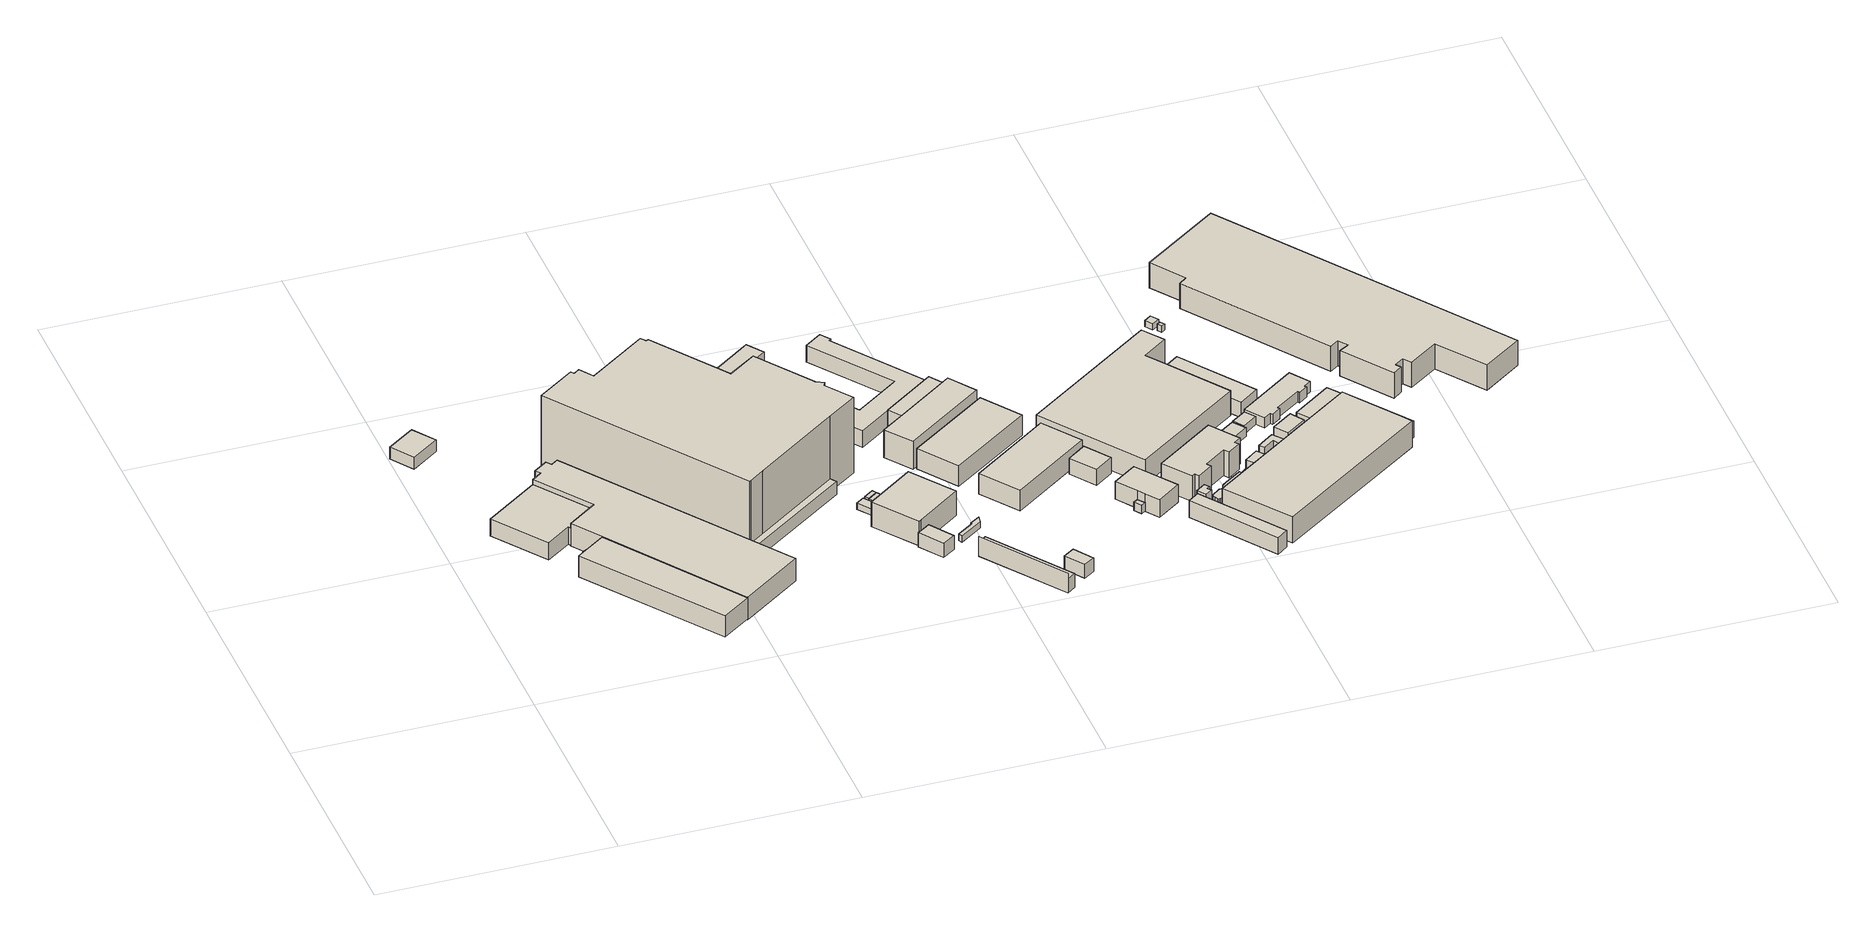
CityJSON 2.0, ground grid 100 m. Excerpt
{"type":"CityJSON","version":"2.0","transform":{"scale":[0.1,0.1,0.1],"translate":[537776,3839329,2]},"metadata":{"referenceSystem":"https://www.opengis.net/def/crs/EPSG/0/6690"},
"CityObjects":{
"building1":{"type":"Building","attributes":{"計測周辺長":52.24,"1/2500図郭":34,"区名":"西淀川区","町丁目名称":"中島２丁目","街区番号":10,"class":"3003","usage":"441","measuredHeight":5.6,"storeysAboveGround":1,"BuildingDetailAttribute.buildingRoofEdgeArea":168.55,"BuildingDetailAttribute.buildingStructureType":"610","BuildingDetailAttribute.buildingStructureOrgType":"2","BuildingDetailAttribute.detailedUsage":"1424","BuildingDetailAttribute.specifiedBuildingCoverageRate":0.6,"BuildingDetailAttribute.surveyYear":2017,"BuildingHighTideRiskAttribute.description":"1","BuildingHighTideRiskAttribute.rank":"2","BuildingHighTideRiskAttribute.depth":2.64,"BuildingIDAttribute.prefecture":"27","BuildingIDAttribute.city":"27113"},"geometry":[{"type":"Solid","lod":"1","boundaries":[[[[0,1,2,3]],[[2,4,5,3]],[[1,6,4,2]],[[0,7,6,1]],[[3,5,7,0]],[[4,6,7,5]]]]}]},
"building2":{"type":"Building","attributes":{"計測周辺長":345.41,"1/2500図郭":34,"区名":"西淀川区","町丁目名称":"中島２丁目","街区番号":10,"class":"3001","usage":"441","measuredHeight":8.1,"storeysAboveGround":1,"BuildingDetailAttribute.buildingRoofEdgeArea":4432.75,"BuildingDetailAttribute.buildingStructureType":"610","BuildingDetailAttribute.buildingStructureOrgType":"2","BuildingDetailAttribute.detailedUsage":"1510","BuildingDetailAttribute.specifiedBuildingCoverageRate":0.6,"BuildingDetailAttribute.surveyYear":2017,"BuildingHighTideRiskAttribute.description":"1","BuildingHighTideRiskAttribute.rank":"2","BuildingHighTideRiskAttribute.depth":2.46,"BuildingIDAttribute.prefecture":"27","BuildingIDAttribute.city":"27113"},"geometry":[{"type":"Solid","lod":"1","boundaries":[[[[8,9,10,11,12,13]],[[12,14,15,13]],[[11,16,14,12]],[[10,17,16,11]],[[9,18,17,10]],[[8,19,18,9]],[[13,15,19,8]],[[14,16,17,18,19,15]]]]}]},
"building3":{"type":"Building","attributes":{"class":"3001","BuildingDetailAttribute.specifiedBuildingCoverageRate":0.6,"BuildingDetailAttribute.surveyYear":2017,"BuildingHighTideRiskAttribute.description":"1","BuildingHighTideRiskAttribute.rank":"2","BuildingHighTideRiskAttribute.depth":2.39,"BuildingIDAttribute.prefecture":"27","BuildingIDAttribute.city":"27113"},"geometry":[{"type":"Solid","lod":"1","boundaries":[[[[20,21,22,23]],[[22,24,25,23]],[[21,26,24,22]],[[20,27,26,21]],[[23,25,27,20]],[[24,26,27,25]]]]}]},
"building4":{"type":"Building","attributes":{"計測周辺長":100.95,"1/2500図郭":34,"区名":"西淀川区","町丁目名称":"中島２丁目","街区番号":10,"class":"3001","usage":"441","measuredHeight":10,"storeysAboveGround":2,"BuildingDetailAttribute.buildingRoofEdgeArea":546.56,"BuildingDetailAttribute.buildingStructureType":"610","BuildingDetailAttribute.buildingStructureOrgType":"2","BuildingDetailAttribute.detailedUsage":"1510","BuildingDetailAttribute.specifiedBuildingCoverageRate":0.6,"BuildingDetailAttribute.surveyYear":2017,"BuildingHighTideRiskAttribute.description":"1","BuildingHighTideRiskAttribute.rank":"2","BuildingHighTideRiskAttribute.depth":2.23,"BuildingIDAttribute.prefecture":"27","BuildingIDAttribute.city":"27113"},"geometry":[{"type":"Solid","lod":"1","boundaries":[[[[28,29,30,31]],[[30,32,33,31]],[[29,34,32,30]],[[28,35,34,29]],[[31,33,35,28]],[[32,34,35,33]]]]}]},
"building5":{"type":"Building","attributes":{"計測周辺長":345.41,"1/2500図郭":34,"区名":"西淀川区","町丁目名称":"中島２丁目","街区番号":10,"class":"3001","usage":"441","measuredHeight":10.6,"storeysAboveGround":1,"BuildingDetailAttribute.buildingRoofEdgeArea":4432.75,"BuildingDetailAttribute.buildingStructureType":"610","BuildingDetailAttribute.buildingStructureOrgType":"2","BuildingDetailAttribute.detailedUsage":"1510","BuildingDetailAttribute.specifiedBuildingCoverageRate":0.6,"BuildingDetailAttribute.surveyYear":2017,"BuildingHighTideRiskAttribute.description":"1","BuildingHighTideRiskAttribute.rank":"2","BuildingHighTideRiskAttribute.depth":2.6,"BuildingIDAttribute.prefecture":"27","BuildingIDAttribute.city":"27113"},"geometry":[{"type":"Solid","lod":"1","boundaries":[[[[36,37,38,39,40,41,42,43,44,45,46]],[[45,47,48,46]],[[44,49,47,45]],[[43,50,49,44]],[[42,51,50,43]],[[41,52,51,42]],[[40,53,52,41]],[[39,54,53,40]],[[38,55,54,39]],[[37,56,55,38]],[[36,57,56,37]],[[46,48,57,36]],[[47,49,50,51,52,53,54,55,56,57,48]]]]}]},
"building6":{"type":"Building","attributes":{"計測周辺長":338.58,"1/2500図郭":34,"区名":"西淀川区","町丁目名称":"中島２丁目","街区番号":10,"class":"3002","usage":"441","measuredHeight":35.9,"storeysAboveGround":3,"BuildingDetailAttribute.buildingRoofEdgeArea":5831.66,"BuildingDetailAttribute.buildingStructureType":"603","BuildingDetailAttribute.buildingStructureOrgType":"3","BuildingDetailAttribute.detailedUsage":"1510","BuildingDetailAttribute.specifiedBuildingCoverageRate":0.6,"BuildingDetailAttribute.surveyYear":2017,"BuildingHighTideRiskAttribute.description":"1","BuildingHighTideRiskAttribute.rank":"2","BuildingHighTideRiskAttribute.depth":2.95,"BuildingIDAttribute.prefecture":"27","BuildingIDAttribute.city":"27113"},"geometry":[{"type":"Solid","lod":"1","boundaries":[[[[58,59,60,61,62,63,64,65,66,67,68,69,70,71,72,73,74,75]],[[74,76,77,75]],[[73,78,76,74]],[[72,79,78,73]],[[71,80,79,72]],[[70,81,80,71]],[[69,82,81,70]],[[68,83,82,69]],[[67,84,83,68]],[[66,85,84,67]],[[65,86,85,66]],[[64,87,86,65]],[[63,88,87,64]],[[62,89,88,63]],[[61,90,89,62]],[[60,91,90,61]],[[59,92,91,60]],[[58,93,92,59]],[[75,77,93,58]],[[76,78,79,80,81,82,83,84,85,86,87,88,89,90,91,92,93,77]]]]}]},
"building7":{"type":"Building","attributes":{"計測周辺長":111.95,"1/2500図郭":34,"区名":"西淀川区","町丁目名称":"中島２丁目","街区番号":10,"class":"3003","usage":"441","measuredHeight":6.1,"storeysAboveGround":1,"BuildingDetailAttribute.buildingRoofEdgeArea":170.63,"BuildingDetailAttribute.buildingStructureType":"610","BuildingDetailAttribute.buildingStructureOrgType":"2","BuildingDetailAttribute.detailedUsage":"1510","BuildingDetailAttribute.specifiedBuildingCoverageRate":0.6,"BuildingDetailAttribute.surveyYear":2017,"BuildingHighTideRiskAttribute.description":"1","BuildingHighTideRiskAttribute.rank":"2","BuildingHighTideRiskAttribute.depth":2.89,"BuildingIDAttribute.prefecture":"27","BuildingIDAttribute.city":"27113"},"geometry":[{"type":"Solid","lod":"1","boundaries":[[[[94,95,96,97,98]],[[97,99,100,98]],[[96,101,99,97]],[[95,102,101,96]],[[94,103,102,95]],[[98,100,103,94]],[[99,101,102,103,100]]]]}]},
"building8":{"type":"Building","attributes":{"class":"3003","BuildingDetailAttribute.specifiedBuildingCoverageRate":0.6,"BuildingDetailAttribute.surveyYear":2017,"BuildingHighTideRiskAttribute.description":"1","BuildingHighTideRiskAttribute.rank":"2","BuildingHighTideRiskAttribute.depth":2.86,"BuildingIDAttribute.prefecture":"27","BuildingIDAttribute.city":"27113"},"geometry":[{"type":"Solid","lod":"1","boundaries":[[[[104,105,106,107]],[[106,108,109,107]],[[105,110,108,106]],[[104,111,110,105]],[[107,109,111,104]],[[108,110,111,109]]]]}]},
"building9":{"type":"Building","attributes":{"class":"3003","BuildingDetailAttribute.specifiedBuildingCoverageRate":0.6,"BuildingDetailAttribute.surveyYear":2017,"BuildingHighTideRiskAttribute.description":"1","BuildingHighTideRiskAttribute.rank":"2","BuildingHighTideRiskAttribute.depth":2.85,"BuildingIDAttribute.prefecture":"27","BuildingIDAttribute.city":"27113"},"geometry":[{"type":"Solid","lod":"1","boundaries":[[[[112,113,114,115]],[[114,116,117,115]],[[113,118,116,114]],[[112,119,118,113]],[[115,117,119,112]],[[116,118,119,117]]]]}]},
"building10":{"type":"Building","attributes":{"計測周辺長":21.54,"1/2500図郭":34,"区名":"西淀川区","町丁目名称":"中島２丁目","街区番号":10,"class":"3001","usage":"441","storeysAboveGround":1,"BuildingDetailAttribute.buildingRoofEdgeArea":29,"BuildingDetailAttribute.buildingStructureType":"610","BuildingDetailAttribute.buildingStructureOrgType":"2","BuildingDetailAttribute.detailedUsage":"1520","BuildingDetailAttribute.specifiedBuildingCoverageRate":0.6,"BuildingDetailAttribute.surveyYear":2017,"BuildingHighTideRiskAttribute.description":"1","BuildingHighTideRiskAttribute.rank":"2","BuildingHighTideRiskAttribute.depth":2.63,"BuildingIDAttribute.prefecture":"27","BuildingIDAttribute.city":"27113"},"geometry":[{"type":"Solid","lod":"1","boundaries":[[[[120,121,122,123]],[[122,124,125,123]],[[121,126,124,122]],[[120,127,126,121]],[[123,125,127,120]],[[124,126,127,125]]]]}]},
"building11":{"type":"Building","attributes":{"計測周辺長":38.01,"1/2500図郭":34,"区名":"西淀川区","町丁目名称":"中島２丁目","街区番号":10,"class":"3001","usage":"401","measuredHeight":6.7,"storeysAboveGround":2,"BuildingDetailAttribute.buildingRoofEdgeArea":82.79,"BuildingDetailAttribute.buildingStructureType":"610","BuildingDetailAttribute.buildingStructureOrgType":"2","BuildingDetailAttribute.detailedUsage":"1310","BuildingDetailAttribute.specifiedBuildingCoverageRate":0.6,"BuildingDetailAttribute.surveyYear":2017,"BuildingHighTideRiskAttribute.description":"1","BuildingHighTideRiskAttribute.rank":"2","BuildingHighTideRiskAttribute.depth":2.64,"BuildingIDAttribute.prefecture":"27","BuildingIDAttribute.city":"27113"},"geometry":[{"type":"Solid","lod":"1","boundaries":[[[[128,129,130,131,132,133]],[[132,134,135,133]],[[131,136,134,132]],[[130,137,136,131]],[[129,138,137,130]],[[128,139,138,129]],[[133,135,139,128]],[[134,136,137,138,139,135]]]]}]},
"building12":{"type":"Building","attributes":{"計測周辺長":95.11,"1/2500図郭":34,"区名":"西淀川区","町丁目名称":"中島２丁目","街区番号":10,"class":"3001","usage":"441","measuredHeight":11.7,"storeysAboveGround":1,"BuildingDetailAttribute.buildingRoofEdgeArea":564.58,"BuildingDetailAttribute.buildingStructureType":"610","BuildingDetailAttribute.buildingStructureOrgType":"2","BuildingDetailAttribute.detailedUsage":"1520","BuildingDetailAttribute.specifiedBuildingCoverageRate":0.6,"BuildingDetailAttribute.surveyYear":2017,"BuildingHighTideRiskAttribute.description":"1","BuildingHighTideRiskAttribute.rank":"2","BuildingHighTideRiskAttribute.depth":2.17,"BuildingIDAttribute.prefecture":"27","BuildingIDAttribute.city":"27113"},"geometry":[{"type":"Solid","lod":"1","boundaries":[[[[140,141,142,143,144]],[[143,145,146,144]],[[142,147,145,143]],[[141,148,147,142]],[[140,149,148,141]],[[144,146,149,140]],[[145,147,148,149,146]]]]}]},
"building13":{"type":"Building","attributes":{"計測周辺長":18.36,"1/2500図郭":34,"区名":"西淀川区","町丁目名称":"中島２丁目","街区番号":10,"class":"3001","usage":"441","measuredHeight":3.6,"storeysAboveGround":1,"BuildingDetailAttribute.buildingRoofEdgeArea":20.95,"BuildingDetailAttribute.buildingStructureType":"610","BuildingDetailAttribute.buildingStructureOrgType":"2","BuildingDetailAttribute.detailedUsage":"1510","BuildingDetailAttribute.specifiedBuildingCoverageRate":0.6,"BuildingDetailAttribute.surveyYear":2017,"BuildingHighTideRiskAttribute.description":"1","BuildingHighTideRiskAttribute.rank":"2","BuildingHighTideRiskAttribute.depth":2.78,"BuildingIDAttribute.prefecture":"27","BuildingIDAttribute.city":"27113"},"geometry":[{"type":"Solid","lod":"1","boundaries":[[[[150,151,152,153]],[[152,154,155,153]],[[151,156,154,152]],[[150,157,156,151]],[[153,155,157,150]],[[154,156,157,155]]]]}]},
"building14":{"type":"Building","attributes":{"計測周辺長":31.57,"1/2500図郭":34,"区名":"西淀川区","町丁目名称":"中島２丁目","街区番号":10,"class":"3003","usage":"441","storeysAboveGround":1,"BuildingDetailAttribute.buildingRoofEdgeArea":26.15,"BuildingDetailAttribute.buildingStructureType":"610","BuildingDetailAttribute.buildingStructureOrgType":"2","BuildingDetailAttribute.detailedUsage":"1520","BuildingDetailAttribute.specifiedBuildingCoverageRate":0.6,"BuildingDetailAttribute.surveyYear":2017,"BuildingHighTideRiskAttribute.description":"1","BuildingHighTideRiskAttribute.rank":"2","BuildingHighTideRiskAttribute.depth":2.83,"BuildingIDAttribute.prefecture":"27","BuildingIDAttribute.city":"27113"},"geometry":[{"type":"Solid","lod":"1","boundaries":[[[[158,159,160,161,162,163]],[[162,164,165,163]],[[161,166,164,162]],[[160,167,166,161]],[[159,168,167,160]],[[158,169,168,159]],[[163,165,169,158]],[[164,166,167,168,169,165]]]]}]},
"building15":{"type":"Building","attributes":{"計測周辺長":94.55,"1/2500図郭":34,"区名":"西淀川区","町丁目名称":"中島２丁目","街区番号":10,"class":"3001","usage":"441","measuredHeight":9.3,"storeysAboveGround":1,"BuildingDetailAttribute.buildingRoofEdgeArea":200.39,"BuildingDetailAttribute.buildingStructureType":"610","BuildingDetailAttribute.buildingStructureOrgType":"2","BuildingDetailAttribute.detailedUsage":"1510","BuildingDetailAttribute.specifiedBuildingCoverageRate":0.6,"BuildingDetailAttribute.surveyYear":2017,"BuildingHighTideRiskAttribute.description":"1","BuildingHighTideRiskAttribute.rank":"2","BuildingHighTideRiskAttribute.depth":2.3,"BuildingIDAttribute.prefecture":"27","BuildingIDAttribute.city":"27113"},"geometry":[{"type":"Solid","lod":"1","boundaries":[[[[170,171,172]],[[171,173,174,172]],[[170,175,173,171]],[[172,174,175,170]],[[173,175,174]]]]}]},
"building16":{"type":"Building","attributes":{"計測周辺長":94.55,"1/2500図郭":34,"区名":"西淀川区","町丁目名称":"中島２丁目","街区番号":10,"class":"3003","usage":"441","measuredHeight":6.6,"storeysAboveGround":1,"BuildingDetailAttribute.buildingRoofEdgeArea":200.39,"BuildingDetailAttribute.buildingStructureType":"610","BuildingDetailAttribute.buildingStructureOrgType":"2","BuildingDetailAttribute.detailedUsage":"1510","BuildingDetailAttribute.specifiedBuildingCoverageRate":0.6,"BuildingDetailAttribute.surveyYear":2017,"BuildingHighTideRiskAttribute.description":"1","BuildingHighTideRiskAttribute.rank":"2","BuildingHighTideRiskAttribute.depth":2.27,"BuildingIDAttribute.prefecture":"27","BuildingIDAttribute.city":"27113"},"geometry":[{"type":"Solid","lod":"1","boundaries":[[[[176,177,178,179]],[[178,180,181,179]],[[177,182,180,178]],[[176,183,182,177]],[[179,181,183,176]],[[180,182,183,181]]]]}]},
"building17":{"type":"Building","attributes":{"計測周辺長":318.6,"1/2500図郭":34,"区名":"西淀川区","町丁目名称":"中島２丁目","街区番号":9,"class":"3003","usage":"441","measuredHeight":7.9,"storeysAboveGround":1,"BuildingDetailAttribute.buildingRoofEdgeArea":1391.41,"BuildingDetailAttribute.buildingStructureType":"610","BuildingDetailAttribute.buildingStructureOrgType":"2","BuildingDetailAttribute.detailedUsage":"1520","BuildingDetailAttribute.specifiedBuildingCoverageRate":0.6,"BuildingDetailAttribute.surveyYear":2017,"BuildingHighTideRiskAttribute.description":"1","BuildingHighTideRiskAttribute.rank":"2","BuildingHighTideRiskAttribute.depth":2.85,"BuildingIDAttribute.prefecture":"27","BuildingIDAttribute.city":"27113"},"geometry":[{"type":"Solid","lod":"1","boundaries":[[[[184,185,186,187,188,189,190,191,192,193,194,195]],[[194,196,197,195]],[[193,198,196,194]],[[192,199,198,193]],[[191,200,199,192]],[[190,201,200,191]],[[189,202,201,190]],[[188,203,202,189]],[[187,204,203,188]],[[186,205,204,187]],[[185,206,205,186]],[[184,207,206,185]],[[195,197,207,184]],[[196,198,199,200,201,202,203,204,205,206,207,197]]]]}]},
"building18":{"type":"Building","attributes":{"計測周辺長":31.21,"1/2500図郭":34,"区名":"西淀川区","町丁目名称":"中島２丁目","街区番号":10,"class":"3001","usage":"401","measuredHeight":6.5,"storeysAboveGround":2,"BuildingDetailAttribute.buildingRoofEdgeArea":56.31,"BuildingDetailAttribute.buildingStructureType":"610","BuildingDetailAttribute.buildingStructureOrgType":"2","BuildingDetailAttribute.detailedUsage":"1310","BuildingDetailAttribute.specifiedBuildingCoverageRate":0.6,"BuildingDetailAttribute.surveyYear":2017,"BuildingHighTideRiskAttribute.description":"1","BuildingHighTideRiskAttribute.rank":"2","BuildingHighTideRiskAttribute.depth":2.4,"BuildingIDAttribute.prefecture":"27","BuildingIDAttribute.city":"27113"},"geometry":[{"type":"Solid","lod":"1","boundaries":[[[[208,209,210,211]],[[210,212,213,211]],[[209,214,212,210]],[[208,215,214,209]],[[211,213,215,208]],[[212,214,215,213]]]]}]},
"building19":{"type":"Building","attributes":{"計測周辺長":112.77,"1/2500図郭":34,"区名":"西淀川区","町丁目名称":"中島２丁目","街区番号":9,"class":"3001","usage":"441","measuredHeight":13.2,"storeysAboveGround":1,"BuildingDetailAttribute.buildingRoofEdgeArea":588.56,"BuildingDetailAttribute.buildingStructureType":"610","BuildingDetailAttribute.buildingStructureOrgType":"2","BuildingDetailAttribute.detailedUsage":"1510","BuildingDetailAttribute.specifiedBuildingCoverageRate":0.6,"BuildingDetailAttribute.surveyYear":2017,"BuildingHighTideRiskAttribute.description":"1","BuildingHighTideRiskAttribute.rank":"3","BuildingHighTideRiskAttribute.depth":3.25,"BuildingIDAttribute.prefecture":"27","BuildingIDAttribute.city":"27113"},"geometry":[{"type":"Solid","lod":"1","boundaries":[[[[216,217,218,219,220]],[[219,221,222,220]],[[218,223,221,219]],[[217,224,223,218]],[[216,225,224,217]],[[220,222,225,216]],[[221,223,224,225,222]]]]}]},
"building20":{"type":"Building","attributes":{"計測周辺長":73.37,"1/2500図郭":34,"区名":"西淀川区","町丁目名称":"中島２丁目","街区番号":9,"class":"3001","usage":"441","measuredHeight":9.8,"storeysAboveGround":1,"BuildingDetailAttribute.buildingRoofEdgeArea":251.68,"BuildingDetailAttribute.buildingStructureType":"610","BuildingDetailAttribute.buildingStructureOrgType":"2","BuildingDetailAttribute.detailedUsage":"1424","BuildingDetailAttribute.specifiedBuildingCoverageRate":0.6,"BuildingDetailAttribute.surveyYear":2017,"BuildingHighTideRiskAttribute.description":"1","BuildingHighTideRiskAttribute.rank":"2","BuildingHighTideRiskAttribute.depth":2.98,"BuildingIDAttribute.prefecture":"27","BuildingIDAttribute.city":"27113"},"geometry":[{"type":"Solid","lod":"1","boundaries":[[[[226,227,228,229]],[[228,230,231,229]],[[227,232,230,228]],[[226,233,232,227]],[[229,231,233,226]],[[230,232,233,231]]]]}]},
"building21":{"type":"Building","attributes":{"計測周辺長":124.24,"1/2500図郭":34,"区名":"西淀川区","町丁目名称":"中島２丁目","街区番号":9,"class":"3001","usage":"441","measuredHeight":9.7,"storeysAboveGround":1,"BuildingDetailAttribute.buildingRoofEdgeArea":844.3,"BuildingDetailAttribute.buildingStructureType":"610","BuildingDetailAttribute.buildingStructureOrgType":"2","BuildingDetailAttribute.detailedUsage":"1510","BuildingDetailAttribute.specifiedBuildingCoverageRate":0.6,"BuildingDetailAttribute.surveyYear":2017,"BuildingHighTideRiskAttribute.description":"1","BuildingHighTideRiskAttribute.rank":"3","BuildingHighTideRiskAttribute.depth":3.22,"BuildingIDAttribute.prefecture":"27","BuildingIDAttribute.city":"27113"},"geometry":[{"type":"Solid","lod":"1","boundaries":[[[[234,235,236,237]],[[236,238,239,237]],[[235,240,238,236]],[[234,241,240,235]],[[237,239,241,234]],[[238,240,241,239]]]]}]},
"building22":{"type":"Building","attributes":{"計測周辺長":122.49,"1/2500図郭":34,"区名":"西淀川区","町丁目名称":"中島２丁目","街区番号":9,"class":"3001","usage":"441","measuredHeight":9.8,"storeysAboveGround":1,"BuildingDetailAttribute.buildingRoofEdgeArea":817.87,"BuildingDetailAttribute.buildingStructureType":"610","BuildingDetailAttribute.buildingStructureOrgType":"2","BuildingDetailAttribute.detailedUsage":"1510","BuildingDetailAttribute.specifiedBuildingCoverageRate":0.6,"BuildingDetailAttribute.surveyYear":2017,"BuildingHighTideRiskAttribute.description":"1","BuildingHighTideRiskAttribute.rank":"3","BuildingHighTideRiskAttribute.depth":3.14,"BuildingIDAttribute.prefecture":"27","BuildingIDAttribute.city":"27113"},"geometry":[{"type":"Solid","lod":"1","boundaries":[[[[242,243,244,245]],[[244,246,247,245]],[[243,248,246,244]],[[242,249,248,243]],[[245,247,249,242]],[[246,248,249,247]]]]}]},
"building23":{"type":"Building","attributes":{"class":"3001","measuredHeight":7.5,"BuildingDetailAttribute.specifiedBuildingCoverageRate":0.6,"BuildingDetailAttribute.surveyYear":2017,"BuildingHighTideRiskAttribute.description":"1","BuildingHighTideRiskAttribute.rank":"2","BuildingHighTideRiskAttribute.depth":2.9,"BuildingIDAttribute.prefecture":"27","BuildingIDAttribute.city":"27113"},"geometry":[{"type":"Solid","lod":"1","boundaries":[[[[250,251,252,253]],[[252,254,255,253]],[[251,256,254,252]],[[250,257,256,251]],[[253,255,257,250]],[[254,256,257,255]]]]}]},
"building24":{"type":"Building","attributes":{"class":"3003","measuredHeight":3.9,"BuildingDetailAttribute.specifiedBuildingCoverageRate":0.6,"BuildingDetailAttribute.surveyYear":2017,"BuildingHighTideRiskAttribute.description":"1","BuildingHighTideRiskAttribute.rank":"2","BuildingHighTideRiskAttribute.depth":2.41,"BuildingIDAttribute.prefecture":"27","BuildingIDAttribute.city":"27113"},"geometry":[{"type":"Solid","lod":"1","boundaries":[[[[258,259,260,261]],[[260,262,263,261]],[[259,264,262,260]],[[258,265,264,259]],[[261,263,265,258]],[[262,264,265,263]]]]}]},
"building25":{"type":"Building","attributes":{"class":"3001","measuredHeight":8.4,"BuildingDetailAttribute.specifiedBuildingCoverageRate":0.6,"BuildingDetailAttribute.surveyYear":2017,"BuildingHighTideRiskAttribute.description":"1","BuildingHighTideRiskAttribute.rank":"2","BuildingHighTideRiskAttribute.depth":2.73,"BuildingIDAttribute.prefecture":"27","BuildingIDAttribute.city":"27113"},"geometry":[{"type":"Solid","lod":"1","boundaries":[[[[266,267,268,269,270,271]],[[270,272,273,271]],[[269,274,272,270]],[[268,275,274,269]],[[267,276,275,268]],[[266,277,276,267]],[[271,273,277,266]],[[272,274,275,276,277,273]]]]}]},
"building26":{"type":"Building","attributes":{"計測周辺長":96.96,"1/2500図郭":34,"区名":"西淀川区","町丁目名称":"中島２丁目","街区番号":9,"class":"3003","usage":"441","measuredHeight":7.9,"storeysAboveGround":1,"BuildingDetailAttribute.buildingRoofEdgeArea":251.12,"BuildingDetailAttribute.buildingStructureType":"610","BuildingDetailAttribute.buildingStructureOrgType":"2","BuildingDetailAttribute.detailedUsage":"1510","BuildingDetailAttribute.specifiedBuildingCoverageRate":0.6,"BuildingDetailAttribute.surveyYear":2017,"BuildingHighTideRiskAttribute.description":"1","BuildingHighTideRiskAttribute.rank":"2","BuildingHighTideRiskAttribute.depth":2.7,"BuildingIDAttribute.prefecture":"27","BuildingIDAttribute.city":"27113"},"geometry":[{"type":"Solid","lod":"1","boundaries":[[[[278,279,280,281]],[[280,282,283,281]],[[279,284,282,280]],[[278,285,284,279]],[[281,283,285,278]],[[282,284,285,283]]]]}]},
"building27":{"type":"Building","attributes":{"class":"3001","measuredHeight":6.7,"BuildingDetailAttribute.specifiedBuildingCoverageRate":0.6,"BuildingDetailAttribute.surveyYear":2017,"BuildingHighTideRiskAttribute.description":"1","BuildingHighTideRiskAttribute.rank":"2","BuildingHighTideRiskAttribute.depth":2.9,"BuildingIDAttribute.prefecture":"27","BuildingIDAttribute.city":"27113"},"geometry":[{"type":"Solid","lod":"1","boundaries":[[[[286,287,288,289,290,291]],[[290,292,293,291]],[[289,294,292,290]],[[288,295,294,289]],[[287,296,295,288]],[[286,297,296,287]],[[291,293,297,286]],[[292,294,295,296,297,293]]]]}]},
"building28":{"type":"Building","attributes":{"計測周辺長":243.71,"1/2500図郭":34,"区名":"西淀川区","町丁目名称":"中島２丁目","街区番号":9,"class":"3001","usage":"401","measuredHeight":11.8,"storeysAboveGround":2,"BuildingDetailAttribute.buildingRoofEdgeArea":3098.96,"BuildingDetailAttribute.buildingStructureType":"610","BuildingDetailAttribute.buildingStructureOrgType":"2","BuildingDetailAttribute.detailedUsage":"1310","BuildingDetailAttribute.specifiedBuildingCoverageRate":0.6,"BuildingDetailAttribute.surveyYear":2017,"BuildingHighTideRiskAttribute.description":"1","BuildingHighTideRiskAttribute.rank":"2","BuildingHighTideRiskAttribute.depth":2.98,"BuildingIDAttribute.prefecture":"27","BuildingIDAttribute.city":"27113"},"geometry":[{"type":"Solid","lod":"1","boundaries":[[[[298,299,300,301,302,303,304]],[[303,305,306,304]],[[302,307,305,303]],[[301,308,307,302]],[[300,309,308,301]],[[299,310,309,300]],[[298,311,310,299]],[[304,306,311,298]],[[305,307,308,309,310,311,306]]]]}]},
"building29":{"type":"Building","attributes":{"class":"3001","measuredHeight":12.2,"BuildingDetailAttribute.specifiedBuildingCoverageRate":0.6,"BuildingDetailAttribute.surveyYear":2017,"BuildingHighTideRiskAttribute.description":"1","BuildingHighTideRiskAttribute.rank":"2","BuildingHighTideRiskAttribute.depth":2.86,"BuildingIDAttribute.prefecture":"27","BuildingIDAttribute.city":"27113"},"geometry":[{"type":"Solid","lod":"1","boundaries":[[[[312,313,314,315,316,317,318,319,320,321,322,323]],[[322,324,325,323]],[[321,326,324,322]],[[320,327,326,321]],[[319,328,327,320]],[[318,329,328,319]],[[317,330,329,318]],[[316,331,330,317]],[[315,332,331,316]],[[314,333,332,315]],[[313,334,333,314]],[[312,335,334,313]],[[323,325,335,312]],[[324,326,327,328,329,330,331,332,333,334,335,325]]]]}]},
"building30":{"type":"Building","attributes":{"class":"3003","measuredHeight":5.9,"BuildingDetailAttribute.specifiedBuildingCoverageRate":0.6,"BuildingDetailAttribute.surveyYear":2017,"BuildingHighTideRiskAttribute.description":"1","BuildingHighTideRiskAttribute.rank":"2","BuildingHighTideRiskAttribute.depth":2.89,"BuildingIDAttribute.prefecture":"27","BuildingIDAttribute.city":"27113"},"geometry":[{"type":"Solid","lod":"1","boundaries":[[[[336,337,338,339,340,341,342,343,344,345,346,347,348,349,350,351,352,353,354,355,356,357,358,359,360,361,362,363,364,365]],[[364,366,367,365]],[[363,368,366,364]],[[362,369,368,363]],[[361,370,369,362]],[[360,371,370,361]],[[359,372,371,360]],[[358,373,372,359]],[[357,374,373,358]],[[356,375,374,357]],[[355,376,375,356]],[[354,377,376,355]],[[353,378,377,354]],[[352,379,378,353]],[[351,380,379,352]],[[350,381,380,351]],[[349,382,381,350]],[[348,383,382,349]],[[347,384,383,348]],[[346,385,384,347]],[[345,386,385,346]],[[344,387,386,345]],[[343,388,387,344]],[[342,389,388,343]],[[341,390,389,342]],[[340,391,390,341]],[[339,392,391,340]],[[338,393,392,339]],[[337,394,393,338]],[[336,395,394,337]],[[365,367,395,336]],[[366,368,369,370,371,372,373,374,375,376,377,378,379,380,381,382,383,384,385,386,387,388,389,390,391,392,393,394,395,367]]]]}]},
"building31":{"type":"Building","attributes":{"class":"3001","measuredHeight":9.9,"BuildingDetailAttribute.specifiedBuildingCoverageRate":0.6,"BuildingDetailAttribute.surveyYear":2017,"BuildingHighTideRiskAttribute.description":"1","BuildingHighTideRiskAttribute.rank":"2","BuildingHighTideRiskAttribute.depth":2.72,"BuildingIDAttribute.prefecture":"27","BuildingIDAttribute.city":"27113"},"geometry":[{"type":"Solid","lod":"1","boundaries":[[[[396,397,398,399,400]],[[399,401,402,400]],[[398,403,401,399]],[[397,404,403,398]],[[396,405,404,397]],[[400,402,405,396]],[[401,403,404,405,402]]]]}]},
"building32":{"type":"Building","attributes":{"class":"3001","measuredHeight":4.1,"BuildingDetailAttribute.specifiedBuildingCoverageRate":0.6,"BuildingDetailAttribute.surveyYear":2017,"BuildingHighTideRiskAttribute.description":"1","BuildingHighTideRiskAttribute.rank":"2","BuildingHighTideRiskAttribute.depth":2.62,"BuildingIDAttribute.prefecture":"27","BuildingIDAttribute.city":"27113"},"geometry":[{"type":"Solid","lod":"1","boundaries":[[[[406,407,408,409]],[[408,410,411,409]],[[407,412,410,408]],[[406,413,412,407]],[[409,411,413,406]],[[410,412,413,411]]]]}]},
"building33":{"type":"Building","attributes":{"class":"3001","measuredHeight":10.5,"BuildingDetailAttribute.specifiedBuildingCoverageRate":0.6,"BuildingDetailAttribute.surveyYear":2017,"BuildingHighTideRiskAttribute.description":"1","BuildingHighTideRiskAttribute.rank":"2","BuildingHighTideRiskAttribute.depth":2.77,"BuildingIDAttribute.prefecture":"27","BuildingIDAttribute.city":"27113"},"geometry":[{"type":"Solid","lod":"1","boundaries":[[[[414,415,416]],[[415,306,305,416]],[[414,417,306,415]],[[416,305,417,414]],[[306,417,305]]]]}]},
"building34":{"type":"Building","attributes":{"class":"3001","measuredHeight":3.9,"BuildingDetailAttribute.specifiedBuildingCoverageRate":0.6,"BuildingDetailAttribute.surveyYear":2017,"BuildingHighTideRiskAttribute.description":"1","BuildingHighTideRiskAttribute.rank":"2","BuildingHighTideRiskAttribute.depth":2.82,"BuildingIDAttribute.prefecture":"27","BuildingIDAttribute.city":"27113"},"geometry":[{"type":"Solid","lod":"1","boundaries":[[[[418,419,420,421]],[[420,422,423,421]],[[419,424,422,420]],[[418,425,424,419]],[[421,423,425,418]],[[422,424,425,423]]]]}]},
"building35":{"type":"Building","attributes":{"class":"3003","measuredHeight":3.8,"BuildingDetailAttribute.specifiedBuildingCoverageRate":0.6,"BuildingDetailAttribute.surveyYear":2017,"BuildingHighTideRiskAttribute.description":"1","BuildingHighTideRiskAttribute.rank":"2","BuildingHighTideRiskAttribute.depth":2.69,"BuildingIDAttribute.prefecture":"27","BuildingIDAttribute.city":"27113"},"geometry":[{"type":"Solid","lod":"1","boundaries":[[[[426,427,428,429,430,431]],[[430,432,433,431]],[[429,434,432,430]],[[428,435,434,429]],[[427,436,435,428]],[[426,437,436,427]],[[431,433,437,426]],[[432,434,435,436,437,433]]]]}]},
"building36":{"type":"Building","attributes":{"class":"3003","measuredHeight":4.9,"BuildingDetailAttribute.specifiedBuildingCoverageRate":0.6,"BuildingDetailAttribute.surveyYear":2017,"BuildingHighTideRiskAttribute.description":"1","BuildingHighTideRiskAttribute.rank":"2","BuildingHighTideRiskAttribute.depth":2.53,"BuildingIDAttribute.prefecture":"27","BuildingIDAttribute.city":"27113"},"geometry":[{"type":"Solid","lod":"1","boundaries":[[[[438,439,440,441]],[[440,442,443,441]],[[439,444,442,440]],[[438,445,444,439]],[[441,443,445,438]],[[442,444,445,443]]]]}]},
"building37":{"type":"Building","attributes":{"class":"3003","measuredHeight":7.3,"BuildingDetailAttribute.specifiedBuildingCoverageRate":0.6,"BuildingDetailAttribute.surveyYear":2017,"BuildingHighTideRiskAttribute.description":"1","BuildingHighTideRiskAttribute.rank":"2","BuildingHighTideRiskAttribute.depth":2.74,"BuildingIDAttribute.prefecture":"27","BuildingIDAttribute.city":"27113"},"geometry":[{"type":"Solid","lod":"1","boundaries":[[[[446,447,448,449,450,451]],[[450,452,453,451]],[[449,454,452,450]],[[448,455,454,449]],[[447,456,455,448]],[[446,457,456,447]],[[451,453,457,446]],[[452,454,455,456,457,453]]]]}]},
"building38":{"type":"Building","attributes":{"計測周辺長":225.56,"1/2500図郭":34,"区名":"西淀川区","町丁目名称":"中島２丁目","街区番号":9,"class":"3001","usage":"441","measuredHeight":12.5,"storeysAboveGround":1,"BuildingDetailAttribute.buildingRoofEdgeArea":2652.3,"BuildingDetailAttribute.buildingStructureType":"610","BuildingDetailAttribute.buildingStructureOrgType":"2","BuildingDetailAttribute.detailedUsage":"1520","BuildingDetailAttribute.specifiedBuildingCoverageRate":0.6,"BuildingDetailAttribute.surveyYear":2017,"BuildingHighTideRiskAttribute.description":"1","BuildingHighTideRiskAttribute.rank":"2","BuildingHighTideRiskAttribute.depth":2.65,"BuildingIDAttribute.prefecture":"27","BuildingIDAttribute.city":"27113"},"geometry":[{"type":"Solid","lod":"1","boundaries":[[[[458,459,460,461,462,463]],[[462,464,465,463]],[[461,466,464,462]],[[460,467,466,461]],[[459,468,467,460]],[[458,469,468,459]],[[463,465,469,458]],[[464,466,467,468,469,465]]]]}]},
"building39":{"type":"Building","attributes":{"class":"3003","BuildingDetailAttribute.specifiedBuildingCoverageRate":0.6,"BuildingDetailAttribute.surveyYear":2017,"BuildingHighTideRiskAttribute.description":"1","BuildingHighTideRiskAttribute.rank":"2","BuildingHighTideRiskAttribute.depth":2.68,"BuildingIDAttribute.prefecture":"27","BuildingIDAttribute.city":"27113"},"geometry":[{"type":"Solid","lod":"1","boundaries":[[[[470,471,472,473]],[[472,474,475,473]],[[471,476,474,472]],[[470,477,476,471]],[[473,475,477,470]],[[474,476,477,475]]]]}]},
"building40":{"type":"Building","attributes":{"計測周辺長":35.58,"1/2500図郭":34,"区名":"西淀川区","町丁目名称":"中島２丁目","街区番号":9,"class":"3001","usage":"401","measuredHeight":6.4,"storeysAboveGround":2,"BuildingDetailAttribute.buildingRoofEdgeArea":75.21,"BuildingDetailAttribute.buildingStructureType":"610","BuildingDetailAttribute.buildingStructureOrgType":"2","BuildingDetailAttribute.detailedUsage":"1310","BuildingDetailAttribute.specifiedBuildingCoverageRate":0.6,"BuildingDetailAttribute.surveyYear":2017,"BuildingHighTideRiskAttribute.description":"1","BuildingHighTideRiskAttribute.rank":"2","BuildingHighTideRiskAttribute.depth":2.81,"BuildingIDAttribute.prefecture":"27","BuildingIDAttribute.city":"27113"},"geometry":[{"type":"Solid","lod":"1","boundaries":[[[[478,479,480,481]],[[480,482,483,481]],[[479,484,482,480]],[[478,485,484,479]],[[481,483,485,478]],[[482,484,485,483]]]]}]},
"building41":{"type":"Building","attributes":{"class":"3003","BuildingDetailAttribute.specifiedBuildingCoverageRate":0.6,"BuildingDetailAttribute.surveyYear":2017,"BuildingHighTideRiskAttribute.description":"1","BuildingHighTideRiskAttribute.rank":"2","BuildingHighTideRiskAttribute.depth":2.9,"BuildingIDAttribute.prefecture":"27","BuildingIDAttribute.city":"27113"},"geometry":[{"type":"Solid","lod":"1","boundaries":[[[[486,487,488,489]],[[488,490,491,489]],[[487,492,490,488]],[[486,493,492,487]],[[489,491,493,486]],[[490,492,493,491]]]]}]},
"building42":{"type":"Building","attributes":{"class":"3001","measuredHeight":3.1,"BuildingDetailAttribute.specifiedBuildingCoverageRate":0.6,"BuildingDetailAttribute.surveyYear":2017,"BuildingHighTideRiskAttribute.description":"1","BuildingHighTideRiskAttribute.rank":"2","BuildingHighTideRiskAttribute.depth":2.9,"BuildingIDAttribute.prefecture":"27","BuildingIDAttribute.city":"27113"},"geometry":[{"type":"Solid","lod":"1","boundaries":[[[[494,495,496,497]],[[496,498,499,497]],[[495,500,498,496]],[[494,501,500,495]],[[497,499,501,494]],[[498,500,501,499]]]]}]},
"building43":{"type":"Building","attributes":{"class":"3003","measuredHeight":4.9,"BuildingDetailAttribute.specifiedBuildingCoverageRate":0.6,"BuildingDetailAttribute.surveyYear":2017,"BuildingHighTideRiskAttribute.description":"1","BuildingHighTideRiskAttribute.rank":"3","BuildingHighTideRiskAttribute.depth":3.05,"BuildingIDAttribute.prefecture":"27","BuildingIDAttribute.city":"27113"},"geometry":[{"type":"Solid","lod":"1","boundaries":[[[[502,503,504,505,506,507,508,509,510,511,512,513]],[[512,514,515,513]],[[511,516,514,512]],[[510,517,516,511]],[[509,518,517,510]],[[508,519,518,509]],[[507,520,519,508]],[[506,521,520,507]],[[505,522,521,506]],[[504,523,522,505]],[[503,524,523,504]],[[502,525,524,503]],[[513,515,525,502]],[[514,516,517,518,519,520,521,522,523,524,525,515]]]]}]},
"building44":{"type":"Building","attributes":{"計測周辺長":61.38,"1/2500図郭":34,"区名":"西淀川区","町丁目名称":"中島２丁目","街区番号":9,"class":"3001","usage":"401","measuredHeight":6.2,"storeysAboveGround":2,"BuildingDetailAttribute.buildingRoofEdgeArea":208.25,"BuildingDetailAttribute.buildingStructureType":"610","BuildingDetailAttribute.buildingStructureOrgType":"2","BuildingDetailAttribute.detailedUsage":"1310","BuildingDetailAttribute.specifiedBuildingCoverageRate":0.6,"BuildingDetailAttribute.surveyYear":2017,"BuildingHighTideRiskAttribute.description":"1","BuildingHighTideRiskAttribute.rank":"3","BuildingHighTideRiskAttribute.depth":3.11,"BuildingIDAttribute.prefecture":"27","BuildingIDAttribute.city":"27113"},"geometry":[{"type":"Solid","lod":"1","boundaries":[[[[526,527,528,529]],[[528,530,531,529]],[[527,532,530,528]],[[526,533,532,527]],[[529,531,533,526]],[[530,532,533,531]]]]}]},
"building45":{"type":"Building","attributes":{"計測周辺長":63.59,"1/2500図郭":34,"区名":"西淀川区","町丁目名称":"中島２丁目","街区番号":9,"class":"3003","usage":"441","measuredHeight":7.8,"storeysAboveGround":1,"BuildingDetailAttribute.buildingRoofEdgeArea":144.72,"BuildingDetailAttribute.buildingStructureType":"610","BuildingDetailAttribute.buildingStructureOrgType":"2","BuildingDetailAttribute.detailedUsage":"1520","BuildingDetailAttribute.specifiedBuildingCoverageRate":0.6,"BuildingDetailAttribute.surveyYear":2017,"BuildingHighTideRiskAttribute.description":"1","BuildingHighTideRiskAttribute.rank":"2","BuildingHighTideRiskAttribute.depth":2.96,"BuildingIDAttribute.prefecture":"27","BuildingIDAttribute.city":"27113"},"geometry":[{"type":"Solid","lod":"1","boundaries":[[[[534,535,536,537]],[[536,538,539,537]],[[535,540,538,536]],[[534,541,540,535]],[[537,539,541,534]],[[538,540,541,539]]]]}]},
"building46":{"type":"Building","attributes":{"計測周辺長":398.37,"1/2500図郭":34,"区名":"西淀川区","町丁目名称":"中島２丁目","街区番号":8,"class":"3001","usage":"441","measuredHeight":11.9,"storeysAboveGround":2,"BuildingDetailAttribute.buildingRoofEdgeArea":5892.97,"BuildingDetailAttribute.buildingStructureType":"610","BuildingDetailAttribute.buildingStructureOrgType":"2","BuildingDetailAttribute.detailedUsage":"1510","BuildingDetailAttribute.specifiedBuildingCoverageRate":0.6,"BuildingDetailAttribute.surveyYear":2017,"BuildingHighTideRiskAttribute.description":"1","BuildingHighTideRiskAttribute.rank":"2","BuildingHighTideRiskAttribute.depth":2.58,"BuildingIDAttribute.prefecture":"27","BuildingIDAttribute.city":"27113"},"geometry":[{"type":"Solid","lod":"1","boundaries":[[[[542,543,544,545,546,547,548,549,550,551,552,553,554,555,556,557]],[[556,558,559,557]],[[555,560,558,556]],[[554,561,560,555]],[[553,562,561,554]],[[552,563,562,553]],[[551,564,563,552]],[[550,565,564,551]],[[549,566,565,550]],[[548,567,566,549]],[[547,568,567,548]],[[546,569,568,547]],[[545,570,569,546]],[[544,571,570,545]],[[543,572,571,544]],[[542,573,572,543]],[[557,559,573,542]],[[558,560,561,562,563,564,565,566,567,568,569,570,571,572,573,559]]]]}]}
},
"vertices":[
[5,1726,9],[122,1809,9],[190,1714,9],[71,1630,9],[190,1714,65],[71,1630,65],[122,1809,65],[5,1726,65],
[604,1039,11],[477,949,11],[471,958,11],[365,884,11],[204,1109,11],[435,1274,11],[204,1109,92],[435,1274,92],[365,884,92],[471,958,92],[477,949,92],[604,1039,92],
[493,850,11],[511,863,11],[545,815,11],[527,802,11],[545,815,41],[527,802,41],[511,863,41],[493,850,41],
[842,171,12],[437,738,12],[564,827,12],[965,258,12],[564,827,112],[965,258,112],[437,738,112],[842,171,112],
[478,1306,8],[461,1327,8],[521,1369,8],[538,1348,8],[566,1368,8],[1226,444,8],[965,258,8],[564,827,8],[477,949,8],[604,1039,8],[435,1274,8],[604,1039,114],[435,1274,114],[477,949,114],[564,827,114],[965,258,114],[1226,444,114],[566,1368,114],[538,1348,114],[521,1369,114],[461,1327,114],[478,1306,114],
[1116,660,4],[1111,657,4],[534,1465,4],[694,1578,4],[704,1564,4],[729,1582,4],[770,1523,4],[1022,1702,4],[1039,1679,4],[1048,1685,4],[1277,1363,4],[1397,1448,4],[1569,1206,4],[1602,1190,4],[1594,1172,4],[1675,1059,4],[1546,967,4],[1181,706,4],[1546,967,363],[1181,706,363],[1675,1059,363],[1594,1172,363],[1602,1190,363],[1569,1206,363],[1397,1448,363],[1277,1363,363],[1048,1685,363],[1039,1679,363],[1022,1702,363],[770,1523,363],[729,1582,363],[704,1564,363],[694,1578,363],[534,1465,363],[1111,657,363],[1116,660,363],
[1546,967,8],[1564,939,8],[1134,634,8],[1116,660,8],[1181,706,8],[1116,660,69],[1181,706,69],[1134,634,69],[1564,939,69],[1546,967,69],
[1607,823,5],[1641,847,5],[1690,779,5],[1656,754,5],[1690,779,35],[1656,754,35],[1641,847,35],[1607,823,35],
[1648,851,7],[1689,880,7],[1700,864,7],[1660,835,7],[1700,864,37],[1660,835,37],[1689,880,37],[1648,851,37],
[1658,832,6],[1701,863,6],[1733,819,6],[1690,788,6],[1733,819,36],[1690,788,36],[1701,863,36],[1658,832,36],
[1765,518,6],[1805,545,6],[1874,444,6],[1818,406,6],[1749,507,6],[1756,512,6],[1749,507,73],[1756,512,73],[1818,406,73],[1874,444,73],[1805,545,73],[1765,518,73],
[1756,512,5],[1622,695,5],[1824,841,5],[1957,658,5],[1765,518,5],[1957,658,122],[1765,518,122],[1824,841,122],[1622,695,122],[1756,512,122],
[1743,861,6],[1784,888,6],[1808,853,6],[1766,826,6],[1808,853,42],[1766,826,42],[1784,888,42],[1743,861,42],
[1911,498,5],[1983,547,5],[1979,552,5],[2022,581,5],[2018,548,5],[1920,482,5],[2018,548,35],[1920,482,35],[2022,581,35],[1979,552,35],[1983,547,35],[1911,498,35],
[2196,21,10],[2195,20,10],[1948,367,10],[2195,20,103],[1948,367,103],[2196,21,103],
[1986,395,9],[2232,49,9],[2196,21,9],[1948,367,9],[2196,21,75],[1948,367,75],[2232,49,75],[1986,395,75],
[1355,1780,3],[1525,1903,3],[1575,1833,3],[1492,1773,3],[1798,1346,3],[1988,1482,3],[1744,1822,3],[1817,1874,3],[1847,1832,3],[1838,1825,3],[2104,1453,3],[1764,1209,3],[2104,1453,82],[1764,1209,82],[1838,1825,82],[1847,1832,82],[1817,1874,82],[1744,1822,82],[1988,1482,82],[1798,1346,82],[1492,1773,82],[1575,1833,82],[1525,1903,82],[1355,1780,82],
[2234,176,8],[2281,208,8],[2337,125,8],[2290,94,8],[2337,125,73],[2290,94,73],[2281,208,73],[2234,176,73],
[2166,1366,4],[2245,1252,4],[1900,1006,4],[1819,1118,4],[1943,1206,4],[1819,1118,136],[1943,1206,136],[1900,1006,136],[2245,1252,136],[2166,1366,136],
[1943,1206,7],[1890,1280,7],[2114,1441,7],[2166,1366,7],[2114,1441,104],[2166,1366,104],[1890,1280,104],[1943,1206,104],
[1914,1002,6],[2257,1244,6],[2373,1080,6],[2030,838,6],[2373,1080,103],[2030,838,103],[2257,1244,103],[1914,1002,103],
[2086,765,6],[2424,1008,6],[2538,848,6],[2201,605,6],[2538,848,103],[2201,605,103],[2424,1008,103],[2086,765,103],
[2460,777,6],[2541,835,6],[2617,728,6],[2536,670,6],[2617,728,81],[2536,670,81],[2541,835,81],[2460,777,81],
[2639,430,9],[2617,461,9],[2636,474,9],[2658,444,9],[2636,474,48],[2658,444,48],[2617,461,48],[2639,430,48],
[2636,474,6],[2575,560,6],[2676,632,6],[2798,461,6],[2697,388,6],[2658,444,6],[2697,388,90],[2658,444,90],[2798,461,90],[2676,632,90],[2575,560,90],[2636,474,90],
[2804,348,9],[2851,383,9],[3097,36,9],[3050,0,9],[3097,36,88],[3050,0,88],[2851,383,88],[2804,348,88],
[2860,418,9],[2901,448,9],[2915,427,9],[2903,419,9],[2915,402,9],[2886,381,9],[2915,402,76],[2886,381,76],[2903,419,76],[2915,427,76],[2901,448,76],[2860,418,76],
[2718,622,0],[2418,1044,0],[2988,1449,0],[3053,1359,0],[2946,1283,0],[2992,1220,0],[3182,951,0],[2992,1220,118],[3182,951,118],[2946,1283,118],[3053,1359,118],[2988,1449,118],[2418,1044,118],[2718,622,118],
[2864,456,7],[2850,446,7],[2765,565,7],[3021,748,7],[3109,625,7],[3080,605,7],[3092,589,7],[3038,550,7],[3023,570,7],[2929,503,7],[2942,485,7],[2877,438,7],[2942,485,129],[2877,438,129],[2929,503,129],[3023,570,129],[3038,550,129],[3092,589,129],[3080,605,129],[3109,625,129],[3021,748,129],[2765,565,129],[2850,446,129],[2864,456,129],
[3079,452,10],[3068,466,10],[3035,444,10],[3037,440,10],[3039,433,10],[3040,426,10],[3038,418,10],[3003,387,10],[2996,383,10],[2987,381,10],[2978,383,10],[2939,351,10],[2933,349,10],[2926,349,10],[2921,354,10],[2914,365,10],[2912,373,10],[2913,382,10],[2949,409,10],[2954,410,10],[2960,411,10],[2964,414,10],[2968,423,10],[2970,428,10],[2977,435,10],[2991,446,10],[3061,495,10],[3068,487,10],[3091,505,10],[3112,478,10],[3091,505,68],[3112,478,68],[3068,487,68],[3061,495,68],[2991,446,68],[2977,435,68],[2970,428,68],[2968,423,68],[2964,414,68],[2960,411,68],[2954,410,68],[2949,409,68],[2913,382,68],[2912,373,68],[2914,365,68],[2921,354,68],[2926,349,68],[2933,349,68],[2939,351,68],[2978,383,68],[2987,381,68],[2996,383,68],[3003,387,68],[3038,418,68],[3040,426,68],[3039,433,68],[3037,440,68],[3035,444,68],[3068,466,68],[3079,452,68],
[3091,505,11],[3148,550,11],[3180,510,11],[3123,465,11],[3112,478,11],[3123,465,110],[3112,478,110],[3180,510,110],[3148,550,110],[3091,505,110],
[3044,768,6],[3152,844,6],[3190,791,6],[3083,714,6],[3190,791,48],[3083,714,48],[3152,844,48],[3044,768,48],
[3183,951,13],[3182,951,13],[2992,1220,13],[3183,951,118],
[3155,849,9],[3219,894,9],[3251,850,9],[3187,804,9],[3251,850,48],[3187,804,48],[3219,894,48],[3155,849,48],
[3261,675,9],[3215,642,9],[3199,663,9],[3270,716,9],[3315,659,9],[3281,640,9],[3315,659,48],[3281,640,48],[3270,716,48],[3199,663,48],[3215,642,48],[3261,675,48],
[3239,606,11],[3299,645,11],[3330,609,11],[3268,567,11],[3330,609,60],[3268,567,60],[3299,645,60],[3239,606,60],
[3076,1281,11],[3296,970,11],[3212,909,11],[3182,951,11],[3183,951,11],[2992,1220,11],[3183,951,84],[2992,1220,84],[3182,951,84],[3212,909,84],[3296,970,84],[3076,1281,84],
[3756,542,7],[3774,512,7],[3129,56,7],[2931,324,7],[3582,785,7],[3602,756,7],[3582,785,132],[3602,756,132],[2931,324,132],[3129,56,132],[3774,512,132],[3756,542,132],
[3023,1460,6],[3072,1497,6],[3085,1478,6],[3036,1443,6],[3085,1478,36],[3036,1443,36],[3072,1497,36],[3023,1460,36],
[3282,730,7],[3372,793,7],[3410,736,7],[3323,673,7],[3410,736,71],[3323,673,71],[3372,793,71],[3282,730,71],
[3060,1615,5],[3090,1637,5],[3113,1604,5],[3081,1584,5],[3113,1604,35],[3081,1584,35],[3090,1637,35],[3060,1615,35],
[3096,1575,6],[3111,1585,6],[3124,1567,6],[3108,1557,6],[3124,1567,36],[3108,1557,36],[3111,1585,36],[3096,1575,36],
[3221,903,4],[3466,1078,4],[3524,996,4],[3494,974,4],[3500,966,4],[3462,939,4],[3456,948,4],[3348,871,4],[3353,864,4],[3314,836,4],[3308,845,4],[3278,823,4],[3308,845,53],[3278,823,53],[3314,836,53],[3353,864,53],[3348,871,53],[3456,948,53],[3462,939,53],[3500,966,53],[3494,974,53],[3524,996,53],[3466,1078,53],[3221,903,53],
[3399,799,5],[3565,918,5],[3626,836,5],[3457,717,5],[3626,836,67],[3457,717,67],[3565,918,67],[3399,799,67],
[3602,756,6],[3649,786,6],[3801,573,6],[3756,542,6],[3801,573,84],[3756,542,84],[3649,786,84],[3602,756,84],
[4029,982,5],[3905,894,5],[3880,928,5],[3840,900,5],[3856,878,5],[3816,848,5],[3666,1059,5],[3709,1084,5],[3681,1124,5],[3643,1098,5],[3228,1687,5],[3262,1714,5],[3161,1856,5],[3494,2092,5],[4340,900,5],[4174,781,5],[4340,900,124],[4174,781,124],[3494,2092,124],[3161,1856,124],[3262,1714,124],[3228,1687,124],[3643,1098,124],[3681,1124,124],[3709,1084,124],[3666,1059,124],[3816,848,124],[3856,878,124],[3840,900,124],[3880,928,124],[3905,894,124],[4029,982,124]
]}
